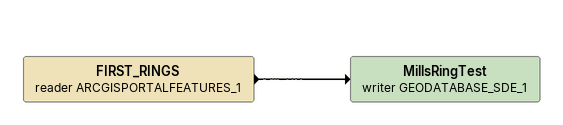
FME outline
FIRST_RINGS (reader ARCGISPORTALFEATURES_1)
    -> MillsRingTest (writer GEODATABASE_SDE_1)
MillsRingTest (writer GEODATABASE_SDE_1)
